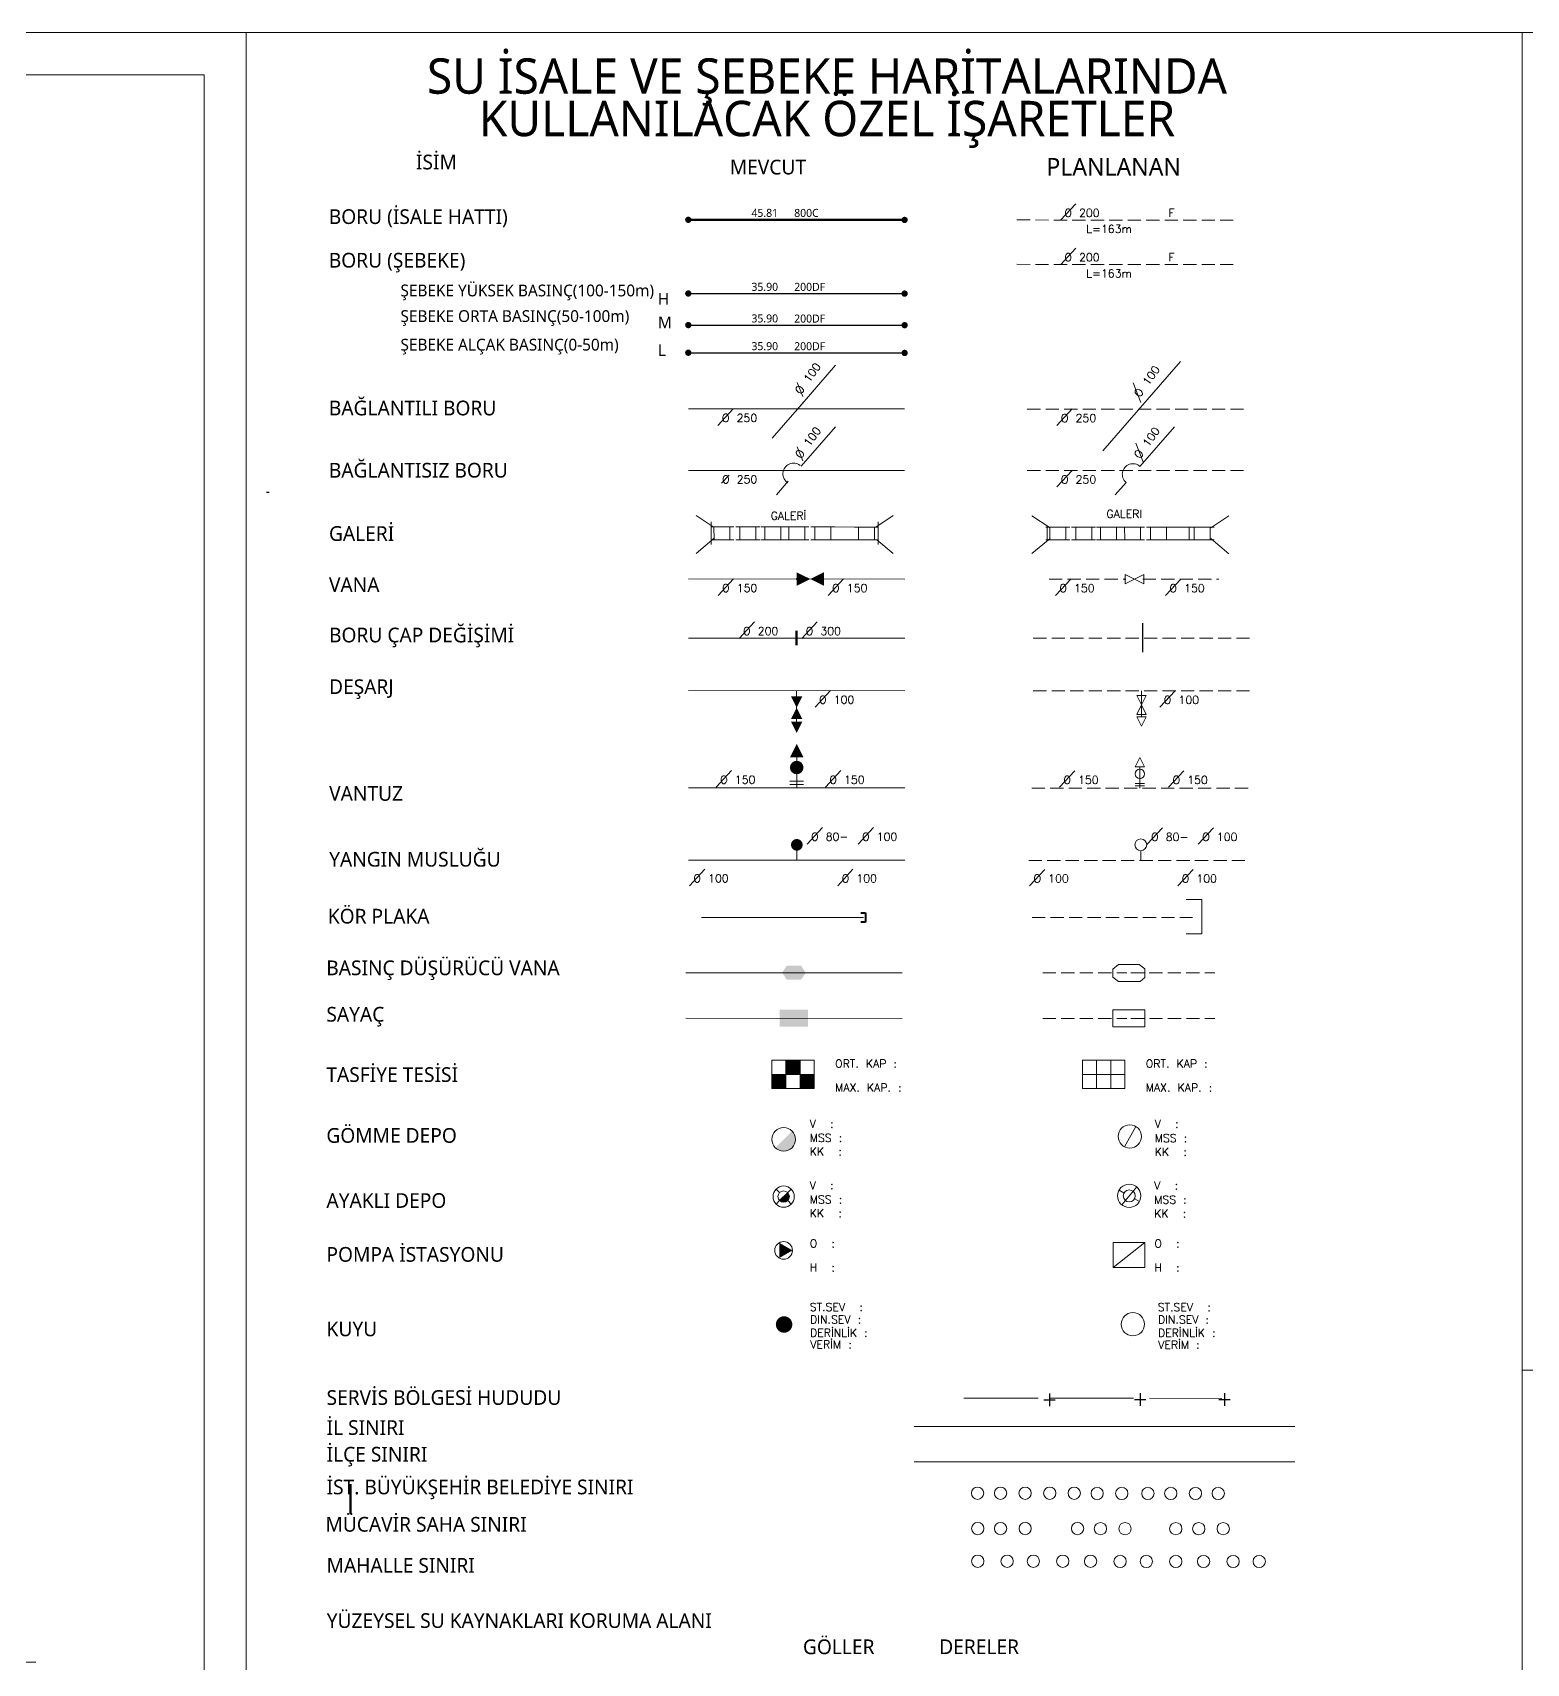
# Model space of a CAD drawing. Header units: millimetres. Extents: x 14753 to 45183, y 5640 to 19518.
# Drawn here: x 23193 to 24965, y 12382 to 14317 of the extents above; entities that cross this region are included whole.
import ezdxf
from ezdxf import colors
from ezdxf.entities.mleader import LeaderData, LeaderLine
from ezdxf.math import Vec2, Vec3

# ---------------------------------------------------------------- set-up
doc = ezdxf.new("R2010")
doc.units = ezdxf.units.MM
doc.linetypes.add('DGN Style 3', pattern=[21.911512, 15.65108, -6.260432])
doc.layers.add('A_TXT_25_F', color=160, linetype='Continuous')
for name, color, linetype, lineweight in [('CERCEVE', 66, 'Continuous', 0), ('iskabis_antet', 7, 'Continuous', 0), ('iskabis_lejand', 7, 'Continuous', 0), ('k dis olcu', 43, 'Continuous', 18), ('k duvar', 255, 'Continuous', 50), ('k tarama', 252, 'Continuous', 9), ('MATERIAL2', 1, 'Continuous', 20)]:
    doc.layers.add(name, color=color, linetype=linetype, lineweight=lineweight)
doc.styles.add('ARIAL', font='TXT.SHX', dxfattribs={"height": 1})
doc.styles.get("Standard").update_dxf_attribs({"font": 'arial.ttf'})
doc.styles.add('Style-Trebuchet MS', font='trebuc.ttf')

# ---------------------------------------------------------------- blocks, each defined once
blk = doc.blocks.new('AT')
at = {"layer": 'iskabis_lejand', "color": 6, "linetype": 'Continuous', "lineweight": 0}
for p, q in [((-2.73, -5.45), (-2.73, 5.45)), ((2.73, 5.45), (2.73, -5.45)), ((-8.18, 0), (8.18, 0))]:
    blk.add_line(p, q, dxfattribs=at)
at = {"layer": 'iskabis_lejand', "color": 6, "linetype": 'Continuous', "lineweight": 0, "flags": 128}
blk.add_lwpolyline([(-8.18, -5.45), (8.18, -5.45), (8.18, 5.45), (-8.18, 5.45)], close=True, dxfattribs=at)
at = {"layer": 'iskabis_lejand', "color": 6, "linetype": 'Continuous', "lineweight": 0}
for points in [[(-2.73, 0), (2.73, 0), (-2.73, 5.45), (2.73, 5.45)], [(-8.18, -5.45), (-2.73, -5.45), (-8.18, 0), (-2.73, 0)], [(2.73, -5.45), (8.18, -5.45), (2.73, 0), (8.18, 0)]]:
    blk.add_solid(points, dxfattribs=at)
blk = doc.blocks.new('ADEPO')
at = {"layer": 'iskabis_lejand', "linetype": 'Continuous', "lineweight": 0}
blk.add_hatch(color=6, dxfattribs=at).paths.add_polyline_path([(-1.56, -1.56), (1.56, 1.56, -1)])
at = {"layer": 'iskabis_lejand', "color": 6, "linetype": 'Continuous', "lineweight": 0}
for p, q in [((-1.56, 1.56), (-2.89, 2.89)), ((1.56, 1.56), (2.89, 2.89)), ((-2.89, -2.89), (-1.56, -1.56)), ((2.89, -2.89), (1.56, -1.56))]:
    blk.add_line(p, q, dxfattribs=at)
at = {"layer": 'iskabis_lejand', "color": 6, "linetype": 'Continuous', "lineweight": 0, "flags": 128}
blk.add_lwpolyline([(1.56, 1.56), (-1.56, -1.56)], close=True, dxfattribs=at)
at = {"layer": 'iskabis_lejand', "color": 6, "linetype": 'Continuous', "lineweight": 0}
for radius in [4.09, 2.2]:
    blk.add_circle((0, 0), radius, dxfattribs=at)
blk = doc.blocks.new('POMPA')
at = {"layer": 'iskabis_lejand', "color": 5, "linetype": 'Continuous', "lineweight": 0}
blk.add_circle((0, 0), 3.41, dxfattribs=at)
at = {"layer": 'iskabis_lejand', "color": 5, "linetype": 'Continuous', "lineweight": 0, "extrusion": (0, 0, -1)}
blk.add_solid([(1.7, 2.95), (1.7, -2.95), (-3.41, 0)], dxfattribs=at)
blk = doc.blocks.new('DEPO')
at = {"layer": 'iskabis_lejand', "linetype": 'Continuous', "lineweight": 0}
blk.add_hatch(color=6, dxfattribs=at).paths.add_polyline_path([(3.21, 3.21), (-3.21, -3.21, 1)])
at = {"layer": 'iskabis_lejand', "color": 6, "linetype": 'Continuous', "lineweight": 0}
blk.add_circle((0, 0), 4.55, dxfattribs=at)
blk = doc.blocks.new('KUYU')
at = {"layer": 'iskabis_lejand', "linetype": 'Continuous', "lineweight": 0}
h = blk.add_hatch(color=5, dxfattribs=at)
edge = h.paths.add_edge_path()
edge.add_arc((0, 0), 3.18, 90, 450)
blk = doc.blocks.new('SAYAC')
at = {"layer": 'iskabis_lejand', "color": 6, "linetype": 'Continuous', "lineweight": 13}
blk.add_solid([(-5.45, -3.27), (5.45, -3.27), (-5.45, 3.27), (5.45, 3.27)], dxfattribs=at)
blk = doc.blocks.new('BD_V')
at = {"layer": 'iskabis_lejand', "linetype": 'Continuous', "lineweight": 0}
blk.add_hatch(color=5, dxfattribs=at).paths.add_polyline_path([(-2.73, -2.73), (-4.55, 0), (-2.73, 2.73), (2.73, 2.73), (4.55, 0), (2.73, -2.73)])
blk = doc.blocks.new('KORTAP')
at = {"layer": 'iskabis_lejand', "lineweight": 40}
for p, q in [((-0.98, 1.82), (0.84, 1.82)), ((0.84, 1.82), (0.84, -1.82)), ((0.84, -1.82), (-0.98, -1.82))]:
    blk.add_line(p, q, dxfattribs=at)
blk = doc.blocks.new('HYDR_K')
at = {"layer": 'iskabis_lejand', "linetype": 'Continuous', "lineweight": 0}
h = blk.add_hatch(color=1, dxfattribs=at)
edge = h.paths.add_edge_path()
edge.add_arc((0, 5.91), 2.27, 0, 360)
at = {"layer": 'iskabis_lejand', "color": 1, "linetype": 'Continuous', "lineweight": 0}
blk.add_line((0, 3.64), (0, 0), dxfattribs=at)
blk = doc.blocks.new('VANTUZ_1')
at = {"layer": 'iskabis_lejand', "linetype": 'Continuous', "lineweight": 0}
h = blk.add_hatch(color=6, dxfattribs=at)
edge = h.paths.add_edge_path()
edge.add_arc((0, 3.79), 1.26, 0, 360)
at = {"layer": 'iskabis_lejand', "color": 6, "linetype": 'Continuous', "lineweight": 0}
for p, q in [((0, 5.68), (0, 0)), ((-1.26, 1.26), (1.26, 1.26)), ((-1.26, 0.63), (1.26, 0.63))]:
    blk.add_line(p, q, dxfattribs=at)
blk.add_solid([(1.26, 5.68), (-1.26, 5.68), (0, 8.21)], dxfattribs=at)
blk = doc.blocks.new('VANTUZ')
at = {"layer": 'iskabis_lejand', "color": 6, "linetype": 'Continuous', "lineweight": 0, "xscale": 2.073611801756506, "yscale": 2.073611801756506, "zscale": 1.440004097826288}
blk.add_blockref('VANTUZ_1', (0, 0), dxfattribs=at)
blk = doc.blocks.new('TAHL_V_1')
at = {"layer": 'iskabis_lejand', "color": 6, "linetype": 'Continuous', "lineweight": 13}
blk.add_line((0, 0), (0, -8.33), dxfattribs=at)
at = {"layer": 'iskabis_lejand', "color": 6, "linetype": 'Continuous', "lineweight": 13, "extrusion": (0, 0, -1)}
for points in [[(1.52, -1.52), (-1.52, -1.52), (0, -4.55)], [(1.52, -8.33), (-1.52, -8.33), (0, -11.36)]]:
    blk.add_solid(points, dxfattribs=at)
at = {"layer": 'iskabis_lejand', "color": 6, "linetype": 'Continuous', "lineweight": 13}
blk.add_solid([(1.52, -7.58), (-1.52, -7.58), (0, -4.55)], dxfattribs=at)
blk = doc.blocks.new('TAHL_V')
at = {"layer": 'iskabis_lejand', "color": 6, "linetype": 'Continuous', "lineweight": 13, "xscale": 1.440004470359421, "yscale": 1.440004470359421, "zscale": 1.200001862648313}
blk.add_blockref('TAHL_V_1', (0, 0), dxfattribs=at)
blk = doc.blocks.new('KLBK_V')
at = {"layer": 'iskabis_lejand'}
h = blk.add_hatch(color=30, dxfattribs=at)
edge = h.paths.add_edge_path()
edge.add_arc((0, 0), 0.092, 24.274, 384.274)
at = {"layer": 'iskabis_lejand', "extrusion": (0, 0, -1)}
blk.add_solid([(0, -0.65), (0, 0.65), (-1.31, 0)], dxfattribs=at)
at = {"layer": 'iskabis_lejand'}
blk.add_solid([(2.62, 0.66), (2.62, -0.65), (1.31, 0)], dxfattribs=at)
blk = doc.blocks.new('REDUKS')
at = {"layer": 'iskabis_lejand', "color": 30, "linetype": 'Continuous', "lineweight": 53}
blk.add_line((0, -0.7), (0, 0.7), dxfattribs=at)
blk = doc.blocks.new('DG_NOK_1')
at = {"layer": 'iskabis_lejand', "linetype": 'Continuous', "lineweight": 0}
h = blk.add_hatch(color=30, dxfattribs=at)
edge = h.paths.add_edge_path()
edge.add_arc((0, 0), 0.307, 0, 360)
blk = doc.blocks.new('DG_NOK')
at = {"layer": 'iskabis_lejand', "color": 30, "linetype": 'Continuous', "lineweight": 0}
blk.add_blockref('DG_NOK_1', (0, 0), dxfattribs=at)
blk = doc.blocks.new('PTAHLY')
at = {"layer": 'iskabis_lejand', "color": 5, "linetype": 'Continuous', "lineweight": 0}
blk.add_line((0, 0), (0, -10), dxfattribs=at)
at = {"layer": 'iskabis_lejand', "color": 5, "linetype": 'Continuous', "lineweight": 0, "flags": 128}
for points in [[(-1.82, -1.82), (1.82, -1.82), (0, -5.45)], [(1.82, -9.09), (-1.82, -9.09), (0, -5.45)], [(-1.82, -10), (1.82, -10), (0, -13.64)]]:
    blk.add_lwpolyline(points, close=True, dxfattribs=at)
blk = doc.blocks.new('PVANTZ')
at = {"layer": 'iskabis_lejand', "color": 5, "linetype": 'Continuous', "lineweight": 0}
for p, q in [((0, 8.18), (0, 0)), ((-1.82, 1.82), (1.82, 1.82)), ((-1.82, 0.91), (1.82, 0.91))]:
    blk.add_line(p, q, dxfattribs=at)
at = {"layer": 'iskabis_lejand', "color": 5, "linetype": 'Continuous', "lineweight": 0, "flags": 128}
blk.add_lwpolyline([(1.82, 8.18), (-1.82, 8.18), (0, 11.82)], close=True, dxfattribs=at)
at = {"layer": 'iskabis_lejand', "color": 5, "linetype": 'Continuous', "lineweight": 0}
blk.add_circle((0, 5.45), 1.82, dxfattribs=at)
blk = doc.blocks.new('PVANA')
at = {"layer": 'iskabis_lejand', "linetype": 'Continuous', "lineweight": 0}
h = blk.add_hatch(color=30, dxfattribs=at)
edge = h.paths.add_edge_path()
edge.add_arc((0, 0), 0.364, 0, 360)
at = {"layer": 'iskabis_lejand', "color": 5, "linetype": 'Continuous', "lineweight": 0, "flags": 128}
for points in [[(0, -1.82), (0, 1.82), (3.64, 0)], [(7.27, 1.82), (7.27, -1.82), (3.64, 0)]]:
    blk.add_lwpolyline(points, close=True, dxfattribs=at)
blk = doc.blocks.new('THGHBNHG')
at = {"layer": 'k dis olcu'}
blk.add_line((11369.4, 1302, -1722.6), (10650, 1302, -1722.6), dxfattribs=at)
at = {"layer": 'MATERIAL2', "ltscale": 5}
ml = blk.add_multileader_mtext('Standard', dxfattribs=at)
ml.set_content('{\\f@Arial Unicode MS|b0|i0|c162|p34;Şibel Valf ^JVana }', color=256)
ml.set_leader_properties()
ml.build(insert=Vec2(0, 0))
ml.multileader.update_dxf_attribs({"text_right_attachment_type": 6, "dogleg_length": 0.36, "arrow_head_size": 8.94, "scale": 10})
ctx = ml.context
ctx.base_point, ctx.scale, ctx.char_height, ctx.arrow_head_size, ctx.landing_gap_size, ctx.plane_origin = Vec3(11091.2, 1390.3, -1722.6), 10, 7.154, 8.94, 20, Vec3(8912.3, 1452.1, -1722.6)
ctx.right_attachment = 6
notes = []
notes.append((ctx, [(0, (1, 1, 0), (11072.6, 1390.3, -1722.6), (1, 0), 18.5, [(0, [(11057.4, 1358.1, -1722.6)], 0, [])])]))
ctx.mtext.insert, ctx.mtext.width, ctx.mtext.flow_direction = Vec3(11111.2, 1393.9, -1722.6), 76.439, 5
ml = blk.add_multileader_mtext('Standard', dxfattribs=at)
ml.set_content('{\\f@Arial Unicode MS|b0|i0|c162|p34;20x60x15 ^JSayac Dolab}ı{\\f@Arial Unicode MS|b0|i0|c162|p34; }', color=256)
ml.set_leader_properties()
ml.build(insert=Vec2(0, 0))
ml.multileader.update_dxf_attribs({"text_right_attachment_type": 6, "dogleg_length": 0.36, "arrow_head_size": 7.15, "scale": 10})
ctx = ml.context
ctx.base_point, ctx.scale, ctx.char_height, ctx.arrow_head_size, ctx.landing_gap_size, ctx.plane_origin = Vec3(10993.2, 1382.5, -1722.6), 10, 5.724, 7.15, 20, Vec3(5683.8, 1423.8, -1722.6)
ctx.right_attachment = 6
notes.append((ctx, [(1, (1, 1, 0), (10985, 1382.5, -1722.6), (1, 0), 8.22, [(0, [(11015.6, 1361.5, -1722.6)], 0, [])])]))
ctx.mtext.insert, ctx.mtext.width, ctx.mtext.flow_direction = Vec3(11013.2, 1386.2, -1722.6), 57.215, 5
for ctx, leaders in notes:
    for number, flags, end, landing, length, lines in leaders:
        leader = LeaderData()
        leader.index, (leader.has_last_leader_line, leader.has_dogleg_vector, leader.attachment_direction) = number, flags
        leader.last_leader_point, leader.dogleg_vector, leader.dogleg_length = Vec3(end), Vec3(landing), length
        for number, points, colour, breaks in lines:
            line = LeaderLine()
            line.index, line.vertices, line.color, line.breaks = number, Vec3.list(points), colors.encode_raw_color(colour), breaks
            leader.lines.append(line)
        ctx.leaders.append(leader)

msp = doc.modelspace()

# ---------------------------------------------------------------- linework, layer by layer
at = {"layer": 'A_TXT_25_F'}
msp.add_line((23474, 13771.3, 0), (23470.9, 13771.3, 0), dxfattribs=at)
msp.add_line((23474, 13771.3, 0), (23470.9, 13771.3, 0), dxfattribs=at)
at = {"layer": 'CERCEVE'}
msp.add_lwpolyline([(17976.9, 10427), (17976.9, 14317), (23446.6, 14317), (23446.6, 10427), (17976.9, 10427)], dxfattribs=at)
for points in [[(18018.7, 10502), (18018.7, 14267), (23396.6, 14267), (23396.6, 10502)], [(24959.7, 10480.2), (27639.3, 10480.2), (27639.3, 12730.2), (24959.7, 12730.2)]]:
    msp.add_lwpolyline(points, close=True, dxfattribs=at)
at = {"layer": 'iskabis_antet', "color": 3, "linetype": 'Continuous', "lineweight": 0}
msp.add_lwpolyline([(24959.7, 14317), (27639.3, 14317), (27639.3, 12730.2), (24959.7, 12730.2)], close=True, dxfattribs=at)
at = {"layer": 'iskabis_lejand', "color": 7}
for p, q in [((24430.3, 14114), (24412.2, 14094.3)), ((24430.4, 14061.3), (24412.2, 14041.7)), ((24462.7, 13820.7), (24554.7, 13927)), ((24498.4, 13901.4), (24507.7, 13878.1)), ((24426.2, 13870.5), (24408.1, 13850.9)), ((24506.7, 13802.5), (24547.3, 13849.3)), ((24501.5, 13829.9), (24510.8, 13806.7)), ((24426.3, 13797.7), (24408.1, 13778)), ((24477.3, 13768.5), (24490.1, 13783.3)), ((24378.4, 13743.9), (24399.9, 13729.7)), ((24612.1, 13743.8), (24590.6, 13729.6)), ((24399.9, 13717), (24378.4, 13698.9)), ((24394.8, 13730.4), (24423.3, 13730.4)), ((24396.3, 13732.1), (24396.3, 13714)), ((24399.5, 13715.2), (24399.5, 13730.4)), ((24418.5, 13715.2), (24418.5, 13730.4)), ((24425.5, 13730.4), (24454, 13730.4)), ((24430.3, 13715.2), (24430.3, 13730.4)), ((24449.3, 13715.2), (24449.3, 13730.4)), ((24455.1, 13730.4), (24483.5, 13730.4)), ((24459.8, 13715.2), (24459.8, 13730.4)), ((24478.8, 13715.2), (24478.8, 13730.4)), ((24483.6, 13730.4), (24512.1, 13730.4)), ((24488.4, 13715.2), (24488.3, 13730.4)), ((24507.3, 13715.2), (24507.3, 13730.4)), ((24514.3, 13730.4), (24542.8, 13730.4)), ((24519.1, 13715.2), (24519.1, 13730.4)), ((24538.1, 13715.2), (24538.1, 13730.4)), ((24541, 13730.4), (24569.5, 13730.3)), ((24564.7, 13715.2), (24564.7, 13730.3)), ((24566.1, 13730.3), (24594.6, 13730.3)), ((24570.9, 13715.2), (24570.9, 13730.3)), ((24589.9, 13715.1), (24589.8, 13730.3)), ((24590.6, 13716.9), (24612.1, 13698.8)), ((24394.8, 13715.2), (24423.3, 13715.2)), ((24425.5, 13715.2), (24454, 13715.2)), ((24455.1, 13715.2), (24483.5, 13715.2)), ((24483.6, 13715.2), (24512.1, 13715.2)), ((24514.3, 13715.2), (24542.8, 13715.2)), ((24541, 13715.2), (24569.5, 13715.2)), ((24566.1, 13715.2), (24594.6, 13715.1)), ((24424.4, 13668.8), (24406.3, 13649.2)), ((24498.9, 13668.6), (24499.8, 13668.6)), ((24555, 13668.7), (24536.8, 13649.1)), ((24548.3, 13536.3), (24530.1, 13516.7)), ((24429.2, 13441.3), (24411, 13421.7)), ((24558.6, 13441.3), (24540.5, 13421.7)), ((24533.1, 13373.7), (24515, 13354.1)), ((24593.8, 13373.7), (24575.6, 13354.1)), ((24393.7, 13324.4), (24375.6, 13304.8)), ((24569.5, 13324.3), (24551.4, 13304.7)), ((24481.2, 13211.7), (24474.4, 13206.1)), ((24474.4, 13206.1), (24474.5, 13196.5)), ((24481, 13191.5), (24474.5, 13196.5)), ((24481.2, 13211.7), (24505.4, 13211.7)), ((24512.4, 13206.4), (24505.4, 13211.7)), ((24512.4, 13196.3), (24506.6, 13191.5)), ((24512.4, 13206.4), (24512.4, 13196.3)), ((24481, 13191.5), (24506.6, 13191.5)), ((24474.4, 13157.6), (24474.4, 13137.4)), ((24474.4, 13157.6), (24512.4, 13157.6)), ((24512.4, 13157.6), (24512.4, 13137.4)), ((24474.4, 13137.4), (24512.4, 13137.4)), ((24501.6, 13019.5), (24488.1, 12995.4)), ((24487.9, 12940.3), (24481.7, 12943.7)), ((24484.9, 12926.6), (24502.7, 12947.7)), ((24506, 12930.5), (24499.8, 12933.9)), ((24474.7, 12852.1), (24512.5, 12881.6)), ((24297.7, 12697.1), (24385.8, 12697)), ((24399.7, 12697), (24499, 12697)), ((24517.8, 12697), (24603.7, 12696.9)), ((24238.8, 12663.5), (24690.2, 12663.3)), ((24238.8, 12621.6), (24690.2, 12621.4))]:
    msp.add_line(p, q, dxfattribs=at)
at = {"layer": 'iskabis_lejand', "color": 5, "lineweight": 53}
msp.add_line((23970.9, 14094.9), (24227.4, 14094.8), dxfattribs=at)
at = {"layer": 'iskabis_lejand', "color": 7, "linetype": 'DGN Style 3'}
for p, q in [((24360.6, 14094.7), (24617.1, 14094.6)), ((24360.6, 14042.1), (24617.1, 14042)), ((24372.9, 13870.4), (24629.4, 13870.3)), ((24372.9, 13797.5), (24629.4, 13797.4)), ((24398.8, 13668.7), (24488.9, 13668.6)), ((24509.8, 13668.6), (24599.9, 13668.6)), ((24380, 13598.6), (24636.5, 13598.5)), ((24380, 13536.2), (24636.5, 13536.1)), ((24378.2, 13420.9), (24634.7, 13420.8)), ((24374.6, 13335.1), (24631.1, 13335)), ((24378.6, 13267.2), (24568.9, 13267.2)), ((24391.3, 13201.6), (24491, 13201.6)), ((24495.7, 13201.6), (24595.5, 13201.5)), ((24391.3, 13147.5), (24491.1, 13147.5)), ((24495.8, 13147.5), (24595.5, 13147.4))]:
    msp.add_line(p, q, dxfattribs=at)
at = {"layer": 'iskabis_lejand', "color": 1, "lineweight": 30}
msp.add_line((23970.9, 14007.5), (24227.4, 14007.4), dxfattribs=at)
at = {"layer": 'iskabis_lejand', "color": 3, "lineweight": 30}
msp.add_line((23970.9, 13970), (24227.4, 13969.9), dxfattribs=at)
at = {"layer": 'iskabis_lejand', "color": 4, "lineweight": 30}
msp.add_line((23970.9, 13937.2), (24227.4, 13937), dxfattribs=at)
at = {"layer": 'iskabis_lejand', "color": 5}
for p, q in [((24098.3, 13868.1), (24145.3, 13922.3)), ((24100.1, 13901.8), (24106.7, 13885.4)), ((23971, 13870.6), (24227.5, 13870.5)), ((24024.3, 13870.7), (24006.1, 13851.1)), ((24070.5, 13836), (24113.3, 13885.4)), ((24104.8, 13802.7), (24145.4, 13849.5)), ((24100.1, 13825.5), (24106.7, 13809.1)), ((23971, 13797.7), (24227.5, 13797.6)), ((24019.2, 13792), (24010.4, 13782.5)), ((24075.4, 13768.7), (24089.3, 13784.7)), ((23980.2, 13744.1), (24001.7, 13729.9)), ((23998.1, 13736.8), (23998.1, 13709.7)), ((24213.9, 13744), (24193.5, 13730.5)), ((24196, 13736.7), (24196, 13709.6)), ((24001.7, 13717.2), (23980.3, 13699.1)), ((23998.1, 13730.6), (24025.1, 13730.6)), ((23998.1, 13715.4), (24025.1, 13715.4)), ((24001.4, 13715.4), (24001.3, 13730.6)), ((24020.3, 13715.4), (24020.3, 13730.6)), ((24027.4, 13730.6), (24055.8, 13730.6)), ((24027.4, 13715.4), (24055.8, 13715.4)), ((24032.1, 13715.4), (24032.1, 13730.6)), ((24051.1, 13715.4), (24051.1, 13730.6)), ((24056.9, 13730.6), (24085.4, 13730.6)), ((24056.9, 13715.4), (24085.4, 13715.4)), ((24061.6, 13715.4), (24061.6, 13730.6)), ((24080.6, 13715.4), (24080.6, 13730.6)), ((24085.4, 13730.6), (24113.9, 13730.6)), ((24085.4, 13715.4), (24113.9, 13715.4)), ((24090.2, 13715.4), (24090.2, 13730.6)), ((24109.2, 13715.4), (24109.2, 13730.6)), ((24116.2, 13730.6), (24144.6, 13730.6)), ((24120.9, 13715.4), (24120.9, 13730.6)), ((24139.9, 13715.4), (24139.9, 13730.6)), ((24142.8, 13730.6), (24171.3, 13730.5)), ((24167.9, 13730.5), (24196.4, 13730.5)), ((24172.7, 13715.3), (24172.7, 13730.5)), ((24191.7, 13715.3), (24191.7, 13730.5)), ((24116.2, 13715.4), (24144.6, 13715.4)), ((24142.8, 13715.4), (24171.3, 13715.3)), ((24167.9, 13715.4), (24196.4, 13715.3)), ((24194.5, 13715.3), (24213.9, 13698.9)), ((23971.1, 13668.9), (24227.6, 13668.7)), ((24024.4, 13669), (24006.3, 13649.4)), ((24155, 13668.9), (24136.8, 13649.3)), ((24049.4, 13617.9), (24031.2, 13598.3)), ((24123.6, 13617.9), (24105.4, 13598.3)), ((23971.1, 13598.8), (24227.7, 13598.7)), ((23971.2, 13536.4), (24227.7, 13536.3)), ((24139.5, 13536.5), (24121.3, 13516.9)), ((24022.2, 13441.5), (24004, 13421.9)), ((24151.7, 13441.5), (24133.5, 13421.9)), ((23971.2, 13421.1), (24227.8, 13421)), ((24129.9, 13373.9), (24111.7, 13354.3)), ((24190.5, 13373.9), (24172.3, 13354.3)), ((23971.3, 13335.3), (24227.8, 13335.2)), ((23990.5, 13324.6), (23972.3, 13304.9)), ((24166.2, 13324.5), (24148.1, 13304.9)), ((23986.5, 13267.2), (24178.5, 13267.2)), ((23967.9, 13201.8), (24224.4, 13201.7)), ((23967.9, 13147.7), (24224.4, 13147.6))]:
    msp.add_line(p, q, dxfattribs=at)
at = {"layer": 'iskabis_lejand', "color": 5, "lineweight": 30}
msp.add_line((24509.5, 13616.4), (24509.5, 13582), dxfattribs=at)
at = {"layer": 'iskabis_lejand', "color": 7, "linetype": 'Continuous', "lineweight": 13}
msp.add_line((24507.5, 13346.5), (24507.5, 13335.3), dxfattribs=at)
at = {"layer": 'iskabis_lejand', "color": 7, "linetype": 'Continuous', "lineweight": 0}
for p, q in [((24455.1, 13064.3), (24455.1, 13097.9)), ((24471.9, 13097.9), (24471.9, 13064.3)), ((24438.3, 13081.1), (24488.7, 13081.1))]:
    msp.add_line(p, q, dxfattribs=at)
at = {"layer": 'iskabis_lejand', "color": 3, "linetype": 'Continuous', "lineweight": 0, "flags": 128}
msp.add_lwpolyline([(23446.6, 14317), (24959.7, 14317), (24959.7, 12067), (23446.6, 12067)], close=True, dxfattribs=at)
at = {"layer": 'iskabis_lejand', "color": 7, "flags": 128}
msp.add_lwpolyline([(24561.5, 13288.7), (24580, 13288.7), (24580, 13248.1), (24561.5, 13248.1)], dxfattribs=at)
at = {"layer": 'iskabis_lejand', "color": 7, "linetype": 'Continuous', "lineweight": 0, "flags": 128}
for points in [[(24438.3, 13064.3), (24488.7, 13064.3), (24488.7, 13097.9), (24438.3, 13097.9)], [(24455.1, 13081.1), (24471.9, 13081.1), (24471.9, 13097.9), (24455.1, 13097.9)], [(24438.3, 13064.3), (24455.1, 13064.3), (24455.1, 13081.1), (24438.3, 13081.1)], [(24471.9, 13064.3), (24488.7, 13064.3), (24488.7, 13081.1), (24471.9, 13081.1)]]:
    msp.add_lwpolyline(points, close=True, dxfattribs=at)
at = {"layer": 'iskabis_lejand', "color": 7, "flags": 128}
msp.add_lwpolyline([(24474.7, 12881.6), (24512.5, 12881.6), (24512.5, 12852.1), (24474.7, 12852.1)], close=True, dxfattribs=at)
at = {"layer": 'iskabis_lejand', "color": 7, "linetype": 'Continuous', "lineweight": 13}
msp.add_circle((24507.5, 13353.5), 6.99, dxfattribs=at)
at = {"layer": 'iskabis_lejand', "color": 7}
for centre, radius in [((24494.5, 13007.6), 13.8), ((24493.8, 12937.1), 13.8), ((24493.8, 12937.1), 7.06), ((24498.1, 12784.8), 13.8), ((24314, 12584.3), 7.28), ((24341.2, 12584.3), 7.28), ((24370.3, 12584.3), 7.28), ((24399.5, 12584.3), 7.28), ((24428.6, 12584.3), 7.28), ((24455.8, 12584.2), 7.28), ((24484.9, 12584.2), 7.28), ((24516, 12584.2), 7.28), ((24543.1, 12584.2), 7.28), ((24572.3, 12584.2), 7.28), ((24599.4, 12584.2), 7.28), ((24314.1, 12542.4), 7.28), ((24341.2, 12542.4), 7.28), ((24370.4, 12542.4), 7.28), ((24432.5, 12542.4), 7.28), ((24459.7, 12542.3), 7.28), ((24488.8, 12542.3), 7.28), ((24549, 12542.3), 7.28), ((24576.2, 12542.3), 7.28), ((24605.3, 12542.3), 7.28), ((24314.1, 12503.6), 7.28), ((24349, 12503.6), 7.28), ((24380.1, 12503.6), 7.28), ((24415, 12503.6), 7.28), ((24448, 12503.6), 7.28), ((24483, 12503.5), 7.28), ((24514.1, 12503.5), 7.28), ((24549, 12503.5), 7.28), ((24582, 12503.5), 7.28), ((24617, 12503.5), 7.28), ((24648, 12503.5), 7.28)]:
    msp.add_circle(centre, radius, dxfattribs=at)
at = {"layer": 'iskabis_lejand', "color": 5}
msp.add_arc((24095.8, 13793.6), 12.7, 52.1758, 238.3893, dxfattribs=at)
at = {"layer": 'iskabis_lejand', "color": 7}
msp.add_arc((24498.3, 13792.9), 12.7, 48.7541, 229.5007, dxfattribs=at)
at = {"layer": 'k duvar'}
msp.add_line((23570.5, 12595.1, -508.9), (23570.5, 12559.6, -508.9), dxfattribs=at)

# ---------------------------------------------------------------- block references
at = {"layer": 'iskabis_lejand', "color": 30, "linetype": 'Continuous', "lineweight": 0}
for name, p, xscale, yscale, zscale in [('DG_NOK', (23970.9, 14094.9), 12.31032108049145, 12.31032108049145, 11.19120098226495), ('DG_NOK', (24227.4, 14094.8), 12.31032108049145, 12.31032108049145, 11.19120098226495), ('DG_NOK', (23970.9, 14007.5), 12.31032108049145, 12.31032108049145, 11.19120098226495), ('DG_NOK', (24227.4, 14007.4), 12.31032108049145, 12.31032108049145, 11.19120098226495), ('DG_NOK', (23970.9, 13970), 12.31032108049145, 12.31032108049145, 11.19120098226495), ('DG_NOK', (24227.4, 13969.9), 12.31032108049145, 12.31032108049145, 11.19120098226495), ('DG_NOK', (23970.9, 13937.2), 12.31032108049145, 12.31032108049145, 11.19120098226495), ('DG_NOK', (24227.4, 13937), 12.31032108049145, 12.31032108049145, 11.19120098226495), ('PVANA', (24488.9, 13668.6), 3.077580270122862, 3.077580270122862, 5.595600491132477)]:
    msp.add_blockref(name, p, dxfattribs=dict(at, xscale=xscale, yscale=yscale, zscale=zscale))
at = {"layer": 'iskabis_lejand', "xscale": 12.31032108049145, "yscale": 12.31032108049145, "zscale": 11.19120098226495}
msp.add_blockref('KLBK_V', (24099.4, 13668.8), dxfattribs=at)
at = {"layer": 'iskabis_lejand', "color": 30, "linetype": 'Continuous', "lineweight": 53, "xscale": 12.31032108049145, "yscale": 12.31032108049145, "zscale": 11.19120098226495}
msp.add_blockref('REDUKS', (24099.4, 13598.8), dxfattribs=at)
at = {"layer": 'iskabis_lejand', "color": 6, "linetype": 'Continuous', "lineweight": 13, "xscale": 3.077580270122862, "yscale": 3.077580270122862, "zscale": 5.595600491132477}
for name, p in [('TAHL_V', (24099.4, 13536.4)), ('SAYAC', (24096.2, 13147.7))]:
    msp.add_blockref(name, p, dxfattribs=at)
at = {"layer": 'iskabis_lejand', "color": 5, "linetype": 'Continuous', "lineweight": 0, "xscale": 3.077580270122862, "yscale": 3.077580270122862, "zscale": 5.595600491132477}
for name, p in [('PTAHLY', (24508.3, 13536.2)), ('PVANTZ', (24506.5, 13420.8)), ('BD_V', (24096.2, 13201.8)), ('POMPA', (24084, 12872.4)), ('KUYU', (24084.5, 12784.5))]:
    msp.add_blockref(name, p, dxfattribs=at)
at = {"layer": 'iskabis_lejand', "color": 6, "linetype": 'Continuous', "lineweight": 0, "xscale": 3.077580270122862, "yscale": 3.077580270122862, "zscale": 5.595600491132477}
for name, p in [('VANTUZ', (24099.5, 13421)), ('AT', (24095.1, 13081.1)), ('DEPO', (24084, 13004.1)), ('ADEPO', (24084, 12936.2))]:
    msp.add_blockref(name, p, dxfattribs=at)
at = {"layer": 'iskabis_lejand', "color": 1, "linetype": 'Continuous', "lineweight": 0, "xscale": 3.077580270122862, "yscale": 3.077580270122862, "zscale": 5.595600491132477}
msp.add_blockref('HYDR_K', (24099.6, 13335.3), dxfattribs=at)
at = {"layer": 'iskabis_lejand', "lineweight": 40, "xscale": 3.077580270122862, "yscale": 3.077580270122862, "zscale": 5.595600491132477}
msp.add_blockref('KORTAP', (24178.5, 13267.2), dxfattribs=at)
at = {"layer": 'k tarama'}
msp.add_blockref('THGHBNHG', (11827.7, 11081.9, 1722.6), dxfattribs=at)

# ---------------------------------------------------------------- texts
at = {"layer": 'iskabis_lejand', "color": 7, "style": 'ARIAL'}
for s, height, rotation, p in [('O 200', 9.49, 0.0002, (24416.9, 14098.4)), ('F', 9.49, 0.0002, (24540.3, 14098.3)), ('L=163m', 9.49, 0.0002, (24442.8, 14079.3)), ('O 200', 9.49, 0.0002, (24416.9, 14045.7)), ('F', 9.49, 0.0002, (24540.3, 14045.7)), ('L=163m', 9.49, 0.0002, (24442.8, 14026.6)), ('O 100', 9.49, 54.2708, (24506.4, 13883.5)), ('O 250', 9.49, 0.0002, (24412.8, 13854.9)), ('O 100', 9.49, 54.2708, (24506.4, 13810.7)), ('O 250', 9.49, 0.0002, (24412.8, 13782.1)), ('GALERI', 9.49, 0.0002, (24466.8, 13741.3)), ('O 150', 9.49, 0.0002, (24411, 13653.2)), ('O 150', 9.49, 0.0002, (24541.5, 13653.1)), ('O 100', 9.49, 0.0002, (24534.8, 13520.7)), ('O 150', 9.49, 0.0002, (24415.7, 13425.8)), ('O 150', 9.49, 0.0002, (24545.2, 13425.7)), ('O 80-', 9.49, 0.0002, (24519.7, 13358.2)), ('O 100', 9.49, 0.0002, (24580.3, 13358.1)), ('O 100', 9.49, 0.0002, (24380.3, 13308.8)), ('O 100', 9.49, 0.0002, (24556.1, 13308.7)), ('ORT. KAP :', 9.49, 0.0002, (24513.4, 13089.2)), ('MAX. KAP. :', 9.493, 0.0002, (24513.4, 13060.7)), ('V  :', 9.49, 0.0002, (24524, 13017.7)), ('MSS :', 9.49, 0.0002, (24524, 13000.9)), ('KK  :', 9.49, 0.0002, (24524, 12984.7)), ('V  :', 9.49, 0.0002, (24523.4, 12944.6)), ('MSS :', 9.49, 0.0002, (24523.4, 12927.8)), ('KK  :', 9.49, 0.0002, (24523.4, 12911.5)), ('O  :', 9.49, 0.0002, (24523.6, 12875.7)), ('H  :', 9.49, 0.0002, (24523.6, 12847.2)), ('ST.SEV  :', 9.49, 0.0002, (24527.6, 12800.3)), ('DIN.SEV :', 9.49, 0.0002, (24527.9, 12785.5)), ('DERİNLİK :', 9.49, 0.0002, (24527.9, 12769.8)), ('VERİM :', 9.49, 0.0002, (24528.2, 12755.8)), ('+', 17.4, 0.0002, (24389.4, 12687.8)), ('+', 17.4, 0.0002, (24497.1, 12688.1)), ('+', 17.4, 0.0002, (24597.2, 12688))]:
    msp.add_text(s, height=height, rotation=rotation, dxfattribs=at).set_placement(p)
at = {"layer": 'iskabis_lejand', "color": 5, "style": 'ARIAL'}
for s, height, rotation, p in [('O 100', 9.49, 54.2708, (24104.4, 13886.9)), ('O 250', 9.49, 0.0002, (24010.8, 13855.1)), ('O 100', 9.49, 54.2708, (24104.5, 13810.9)), ('O 250', 9.49, 0.0002, (24010.9, 13782.3)), ('GALERİ', 9.49, 0.0002, (24068.6, 13739.1)), ('O 150', 9.49, 0.0002, (24011, 13653.4)), ('O 150', 9.49, 0.0002, (24141.5, 13653.3)), ('O 200', 9.49, 0.0002, (24035.9, 13602.3)), ('O 300', 9.49, 0.0002, (24110.1, 13602.3)), ('O 100', 9.49, 0.0002, (24126, 13520.9)), ('O 150', 9.49, 0.0002, (24008.7, 13426)), ('O 150', 9.49, 0.0002, (24138.2, 13425.9)), ('O 80-', 9.49, 0.0002, (24116.4, 13358.4)), ('O 100', 9.49, 0.0002, (24177, 13358.3)), ('O 100', 9.49, 0.0002, (23977, 13309)), ('O 100', 9.49, 0.0002, (24152.8, 13308.9)), ('ORT. KAP :', 9.49, 0.0002, (24145, 13089.2)), ('MAX. KAP. :', 9.493, 0.0002, (24145, 13060.7)), ('V  :', 9.49, 0.0002, (24114.9, 13017.9)), ('MSS :', 9.49, 0.0002, (24114.9, 13001.1)), ('KK  :', 9.49, 0.0002, (24114.9, 12984.9)), ('V  :', 9.49, 0.0002, (24114.9, 12944.8)), ('MSS :', 9.49, 0.0002, (24114.9, 12928)), ('KK  :', 9.49, 0.0002, (24114.9, 12911.7)), ('O  :', 9.49, 0.0002, (24115, 12875.9)), ('H  :', 9.49, 0.0002, (24115, 12847.4)), ('ST.SEV  :', 9.49, 0.0002, (24115, 12800.5)), ('DIN.SEV :', 9.49, 0.0002, (24115.3, 12785.7)), ('DERİNLİK :', 9.49, 0.0002, (24115.3, 12770)), ('VERİM :', 9.49, 0.0002, (24115.6, 12756))]:
    msp.add_text(s, height=height, rotation=rotation, dxfattribs=at).set_placement(p)
at = {"layer": 'iskabis_lejand', "color": 5, "insert": (24135.4, 14233.2), "char_height": 41.967, "attachment_point": 5, "rotation": 0.0002, "line_spacing_factor": 0.72, "style": 'Style-Trebuchet MS'}
msp.add_mtext('SU İSALE VE ŞEBEKE HARİTALARINDA \\PKULLANILACAK ÖZEL İŞARETLER^J', dxfattribs=at)
at = {"layer": 'iskabis_lejand', "color": 1, "attachment_point": 7, "rotation": 0.0002, "style": 'ARIAL'}
for s, insert, char_height, line_spacing_factor in [('\\fTrebuchet MS|b0|i0|c162162|p39;İSİM', (23648, 14154.5), 17.439, 0.72), ('\\fTrebuchet MS|b0|i0|c162162|p39;MEVCUT', (24020.1, 14148.5), 17.439, 0.6), ('\\fTrebuchet MS|b0|i0|c162162|p39;PLANLANAN', (24395.6, 14147.4), 20.926, 0.6), ('\\fTrebuchet MS|b0|i0|c162162|p39;YÜZEYSEL SU KAYNAKLARI KORUMA ALANI', (23542.1, 12424.3), 17.439, 0.72)]:
    msp.add_mtext(s, dxfattribs=dict(at, insert=insert, char_height=char_height, line_spacing_factor=line_spacing_factor))
at = {"layer": 'iskabis_lejand', "color": 7, "attachment_point": 7, "rotation": 0.0002, "style": 'ARIAL'}
for s, insert, char_height, line_spacing_factor in [('\\fTrebuchet MS|b0|i0|c162162|p39;BORU (İSALE HATTI)', (23544.6, 14086.1), 17.439, 0.72), ('\\fTrebuchet MS|b0|i0|c162162|p39;45.81', (24045.8, 14098.2), 9.493, 0.72), ('\\fTrebuchet MS|b0|i0|c162162|p39;800C', (24096.5, 14098.2), 9.493, 0.72), ('\\fTrebuchet MS|b0|i0|c162162|p39;BORU (ŞEBEKE)', (23544.6, 14032.4), 17.439, 0.72), ('\\fTrebuchet MS|b0|i0|c162162|p39;ŞEBEKE YÜKSEK BASINÇ(100-150m)', (23629.6, 13999.4), 13.989, 0.72), ('\\fTrebuchet MS|b0|i0|c162162|p39;H', (23934.9, 13994.1), 13.989, 0.72), ('\\fTrebuchet MS|b0|i0|c162162|p39;35.90', (24045.8, 14010.5), 9.493, 0.72), ('\\fTrebuchet MS|b0|i0|c162162|p39;200DF', (24096.5, 14010.5), 9.493, 0.72), ('\\fTrebuchet MS|b0|i0|c162162|p39;ŞEBEKE ORTA BASINÇ(50-100m)', (23629.6, 13969), 13.989, 0.72), ('\\fTrebuchet MS|b0|i0|c162162|p39;M', (23934.9, 13966.2), 13.989, 0.72), ('\\fTrebuchet MS|b0|i0|c162162|p39;35.90', (24045.8, 13973), 9.493, 0.72), ('\\fTrebuchet MS|b0|i0|c162162|p39;200DF', (24096.5, 13972.9), 9.493, 0.72), ('\\fTrebuchet MS|b0|i0|c162162|p39;ŞEBEKE ALÇAK BASINÇ(0-50m)', (23629.6, 13935.1), 13.989, 0.72), ('\\fTrebuchet MS|b0|i0|c162162|p39;35.90', (24045.8, 13940.1), 9.493, 0.72), ('\\fTrebuchet MS|b0|i0|c162162|p39;200DF', (24096.5, 13940.1), 9.493, 0.72), ('\\fTrebuchet MS|b0|i0|c162162|p39;L', (23934.9, 13933.2), 13.989, 0.72), ('\\fTrebuchet MS|b0|i0|c162162|p39;BAĞLANTILI BORU', (23544.7, 13862.7), 17.439, 0.72), ('\\fTrebuchet MS|b0|i0|c162162|p39;BAĞLANTISIZ BORU', (23544.7, 13788.9), 17.439, 0.72), ('\\fTrebuchet MS|b0|i0|c162162|p39;GALERİ', (23544.8, 13713.8), 17.439, 0.72), ('\\fTrebuchet MS|b0|i0|c162162|p39;VANA', (23544.8, 13653.3), 17.439, 0.6), ('\\fTrebuchet MS|b0|i0|c162162|p39;BORU ÇAP DEĞİŞİMİ', (23544.9, 13587.8), 17.439, 0.72), ('\\fTrebuchet MS|b0|i0|c162162|p39;DEŞARJ', (23544.9, 13526.5), 17.439, 0.72), ('\\fTrebuchet MS|b0|i0|c162162|p39;VANTUZ', (23545, 13405.5), 17.439, 0.6), ('\\fTrebuchet MS|b0|i0|c162162|p39;YANGIN MUSLUĞU', (23545, 13327.4), 17.439, 0.72), ('\\fTrebuchet MS|b0|i0|c162162|p39;KÖR PLAKA', (23543.4, 13259.9), 17.439, 0.72), ('\\fTrebuchet MS|b0|i0|c162162|p39;BASINÇ DÜŞÜRÜCÜ VANA', (23541.6, 13193), 17.439, 0.72), ('\\fTrebuchet MS|b0|i0|c162162|p39;SAYAÇ', (23541.7, 13137.9), 17.439, 0.72), ('\\fTrebuchet MS|b0|i0|c162162|p39;TASFİYE TESİSİ', (23541.7, 13072), 17.439, 0.72), ('\\fTrebuchet MS|b0|i0|c162162|p39;GÖMME DEPO', (23541.7, 12999.8), 17.439, 0.72), ('\\fTrebuchet MS|b0|i0|c162162|p39;AYAKLI DEPO', (23541.8, 12922.6), 17.439, 0.6), ('\\fTrebuchet MS|b0|i0|c162162|p39;POMPA İSTASYONU', (23541.8, 12858.7), 17.439, 0.72), ('\\fTrebuchet MS|b0|i0|c162162|p39;KUYU', (23541.9, 12770.3), 17.439, 0.6), ('\\fTrebuchet MS|b0|i0|c162162|p39;SERVİS BÖLGESİ HUDUDU', (23541.9, 12688.9), 17.439, 0.72), ('\\fTrebuchet MS|b0|i0|c162162|p39;İL SINIRI', (23541.9, 12653.3), 17.439, 0.72), ('\\fTrebuchet MS|b0|i0|c162162|p39;İLÇE SINIRI', (23542, 12616), 17.439, 0.72), ('\\fTrebuchet MS|b0|i0|c162162|p39;İST. BÜYÜKŞEHİR BELEDİYE SINIRI', (23542, 12577.2), 17.439, 0.72), ('\\fTrebuchet MS|b0|i0|c162162|p39;MÜCAVİR SAHA SINIRI', (23540.6, 12538.5), 17.439, 0.72), ('\\fTrebuchet MS|b0|i0|c162162|p39;MAHALLE SINIRI', (23542, 12489.8), 17.439, 0.6), ('\\fTrebuchet MS|b0|i0|c162162|p39;GÖLLER             DERELER', (24106.9, 12393.2), 17.439, 0.72)]:
    msp.add_mtext(s, dxfattribs=dict(at, insert=insert, char_height=char_height, line_spacing_factor=line_spacing_factor))

doc.saveas('drawing.dxf')
